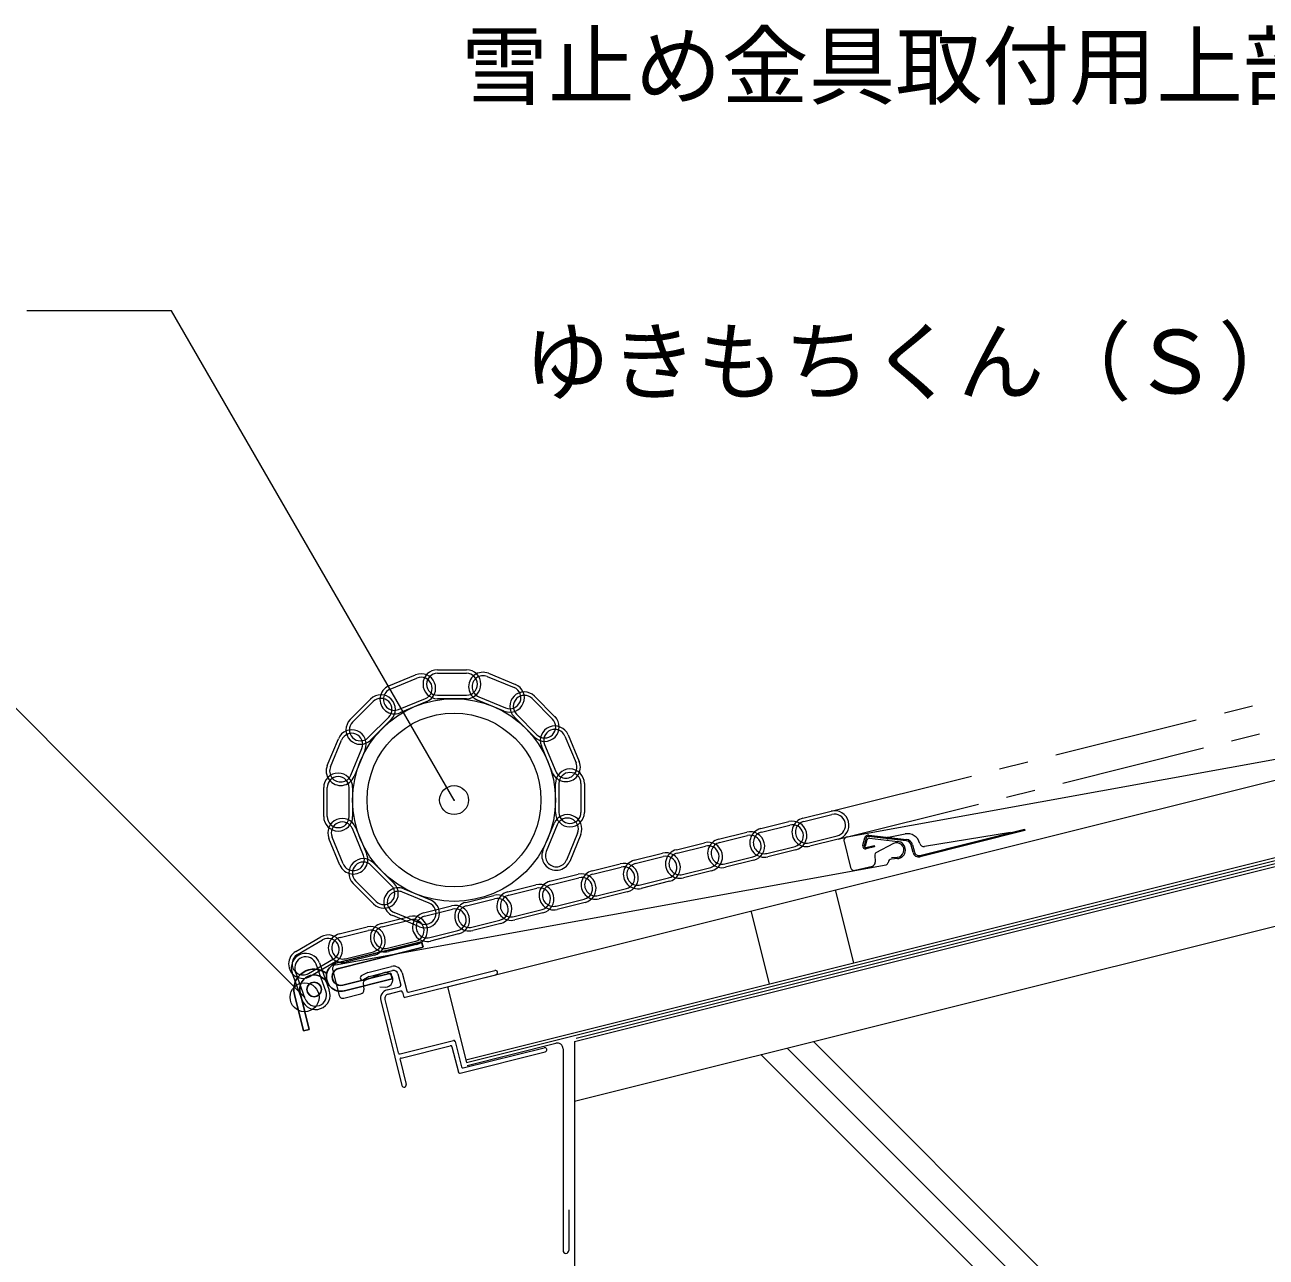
# Model space of a CAD drawing. Units: millimetres on the paper, with parts at other scales. Extents: x -210 to 210, y -235 to 150.
# Drawn here: x 61.87 to 104.73, y 16.42 to 58.99 of the extents above; entities that cross this region are included whole.
import ezdxf
from ezdxf.enums import TextEntityAlignment as Align

# ---------------------------------------------------------------- set-up
doc = ezdxf.new("R2010")
doc.units = ezdxf.units.MM
doc.header["$PDMODE"] = 32
doc.header["$PDSIZE"] = 1
doc.linetypes.add('CHAIN1', pattern=[8, 5, -1, 1, -1])
for name, color, linetype, lineweight in [('0-2', 5, 'Continuous', 9), ('0-4', 5, 'Continuous', 9), ('0-7', 5, 'Continuous', 9), ('0-8', 5, 'Continuous', 9), ('0-9', 2, 'Continuous', 25)]:
    doc.layers.add(name, color=color, linetype=linetype, lineweight=lineweight)
doc.styles.add('ＭＳ ゴシック', font='')
doc.styles.get('ＭＳ ゴシック').set_extended_font_data('MS Gothic')

msp = doc.modelspace()

# ---------------------------------------------------------------- linework, layer by layer
at = {"layer": '0-2'}
for p, q in [((76.461, 25.762), (208.844, 58.858)), ((77.091, 23.24), (208.844, 56.178)), ((77.116, 23.143), (208.844, 56.075)), ((80.851, 23.871), (208.844, 55.869)), ((80.902, 23.987), (208.844, 55.972)), ((80.851, 21.809), (208.844, 53.807)), ((90.256, 30.938), (109.263, 34.394)), ((90.798, 30.649), (90.865, 30.903)), ((90.913, 30.89), (90.847, 30.636)), ((92.299, 30.803), (90.999, 30.949)), ((91.005, 30.999), (92.304, 30.852)), ((91.037, 30.895), (92.005, 30.786)), ((91.69, 30.929), (92.262, 31.041)), ((92.764, 30.302), (96.383, 31.207)), ((96.395, 31.158), (92.776, 30.254)), ((95.9, 31.086), (92.934, 30.603)), ((96.383, 31.207), (96.395, 31.158)), ((90.153, 30.778), (90.378, 29.88)), ((90.892, 30.612), (90.951, 30.835)), ((90.907, 30.575), (91.198, 30.648)), ((91.21, 30.599), (90.919, 30.526)), ((91.198, 30.648), (91.21, 30.599)), ((91.855, 30.709), (91.255, 30.393)), ((92.534, 30.399), (92.47, 30.653)), ((92.519, 30.665), (92.582, 30.411)), ((91.212, 30.316), (91.23, 30.07)), ((91.79, 30.223), (91.99, 30.238)), ((91.994, 30.188), (91.792, 30.173)), ((72.599, 26.524), (91.606, 29.98)), ((90.535, 29.785), (91.132, 29.934)), ((89.849, 29.109), (90.479, 26.587)), ((86.938, 28.382), (87.569, 25.859)), ((72.497, 26.364), (72.721, 25.465)), ((73.708, 26.26), (73.487, 26.137)), ((74.231, 26.236), (73.605, 25.975)), ((73.708, 26.26), (74.533, 26.466)), ((73.764, 26.119), (74.569, 26.32)), ((74.751, 26.211), (74.848, 25.823)), ((74.896, 26.248), (75.054, 25.617)), ((75.006, 25.399), (78.134, 26.181)), ((75.115, 25.581), (78.098, 26.326)), ((73.555, 25.902), (73.574, 25.656)), ((73.764, 26.119), (73.56, 26.006)), ((74.123, 25.758), (74.323, 25.755)), ((74.375, 25.653), (74.812, 25.762)), ((76.461, 25.762), (77.116, 23.143)), ((72.879, 25.371), (73.475, 25.52)), ((74.157, 25.289), (74.89, 22.355)), ((74.302, 25.326), (74.763, 23.483)), ((74.411, 25.508), (74.848, 25.617)), ((74.909, 25.581), (74.945, 25.435)), ((74.824, 23.446), (76.667, 23.907)), ((74.86, 23.301), (76.558, 23.725)), ((76.618, 23.689), (76.837, 22.816)), ((76.728, 23.871), (76.946, 22.998)), ((77.007, 22.961), (79.796, 23.658)), ((77.14, 23.046), (80.202, 23.812)), ((80.451, 23.618), (80.451, 16.655)), ((80.851, 23.871), (80.851, -0.118)), ((100.559, 11.275), (88.19, 23.644)), ((101.464, 11.501), (89.095, 23.87)), ((74.824, 23.24), (75.036, 22.391)), ((76.897, 22.779), (79.832, 23.513)), ((99.654, 11.048), (87.285, 23.418)), ((80.651, 18.055), (80.651, 16.655))]:
    msp.add_line(p, q, dxfattribs=at)
for centre, radius, start, end in [((90.279, 30.81), 0.13, 100.3062, 194.0362), ((90.99, 30.87), 0.13, 83.5687, 165.3162), ((90.99, 30.87), 0.08, 83.5687, 165.3165), ((91.028, 30.815), 0.08, 83.5687, 165.3165), ((91.661, 31.076), 0.2, 263.5687, 281.0857), ((91.661, 31.076), 0.15, 263.5687, 281.0857), ((92.345, 30.619), 0.43, 13.1395, 101.0857), ((90.895, 30.623), 0.1, 165.3162, 284.0362), ((90.895, 30.623), 0.05, 165.3165, 284.0362), ((91.972, 30.487), 0.25, 274.1964, 117.7367), ((91.972, 30.487), 0.3, 274.1964, 83.5687), ((92.276, 30.604), 0.2, 14.0362, 83.5687), ((92.276, 30.604), 0.25, 14.0362, 83.5687), ((92.91, 30.751), 0.15, 193.1395, 279.2541), ((91.101, 30.06), 0.13, 284.0362, 4.1964), ((91.292, 30.322), 0.08, 117.7367, 184.1964), ((91.592, 30.058), 0.08, 280.3062, 355.9832), ((91.801, 30.044), 0.13, 94.1964, 175.9831), ((92.728, 30.448), 0.2, 194.0362, 284.0362), ((92.728, 30.448), 0.15, 194.0362, 284.0362), ((90.504, 29.911), 0.13, 194.0362, 284.0362), ((72.623, 26.396), 0.13, 100.3062, 194.0362), ((74.327, 26.005), 0.25, 269.1032, 112.6435), ((74.605, 26.175), 0.3, 14.0362, 104.0362), ((74.605, 26.175), 0.15, 14.0362, 104.0362), ((78.116, 26.254), 0.075, 284.0362, 104.0362), ((73.523, 26.071), 0.075, 119.0362, 299.0362), ((73.635, 25.901), 0.08, 112.6435, 179.1031), ((74.799, 25.811), 0.05, 284.0362, 14.0362), ((72.847, 25.497), 0.13, 194.0362, 284.0362), ((73.444, 25.646), 0.13, 284.0362, 4.1964), ((74.448, 25.362), 0.3, 104.0362, 194.0362), ((74.448, 25.362), 0.15, 104.0362, 194.0362), ((74.86, 25.568), 0.05, 14.0362, 104.0362), ((74.994, 25.447), 0.05, 194.0362, 284.0362), ((75.103, 25.629), 0.05, 194.0362, 284.0362), ((76.57, 23.677), 0.05, 14.0362, 104.0362), ((76.679, 23.859), 0.05, 14.0362, 104.0362), ((79.814, 23.586), 0.075, 284.0362, 104.0362), ((80.251, 23.618), 0.2, 0, 104.0362), ((74.812, 23.495), 0.05, 194.0362, 284.0362), ((74.872, 23.252), 0.05, 104.0362, 194.0362), ((76.885, 22.828), 0.05, 194.0362, 284.0362), ((76.994, 23.01), 0.05, 194.0362, 284.0362), ((74.963, 22.373), 0.075, 194.0362, 14.0362), ((80.551, 16.655), 0.1, 180, 270), ((80.551, 16.655), 0.1, 270, 0)]:
    msp.add_arc(centre, radius, start, end, dxfattribs=at)
at = {"layer": '0-4'}
for p, q in [((66.936, 49.106), (61.936, 49.106)), ((76.689, 32.213), (66.936, 49.106))]:
    msp.add_line(p, q, dxfattribs=at)
msp.add_lwpolyline([(71.529, 25.401), (53.719, 43.211), (48.719, 43.211)], dxfattribs=at)
for p in [(76.689, 32.213), (71.529, 25.401)]:
    msp.add_point(p, dxfattribs=at)
at = {"layer": '0-7', "linetype": 'CHAIN1'}
for p, q in [((89.703, 31.83), (116.58, 38.55)), ((89.945, 30.86), (116.823, 37.579))]:
    msp.add_line(p, q, dxfattribs=at)
at = {"layer": '0-7'}
for p, q in [((88.733, 31.588), (89.703, 31.83)), ((88.762, 31.471), (89.732, 31.714)), ((87.277, 31.224), (88.247, 31.466)), ((87.306, 31.107), (88.277, 31.35)), ((85.822, 30.86), (86.792, 31.102)), ((85.851, 30.744), (86.821, 30.986)), ((88.946, 30.734), (89.916, 30.976)), ((89.945, 30.86), (88.975, 30.617)), ((84.367, 30.496), (85.337, 30.739)), ((84.396, 30.38), (85.366, 30.622)), ((87.491, 30.37), (88.461, 30.613)), ((88.49, 30.496), (87.52, 30.254)), ((81.456, 29.769), (82.427, 30.011)), ((82.912, 30.132), (83.882, 30.375)), ((82.941, 30.016), (83.911, 30.258)), ((86.036, 30.006), (87.006, 30.249)), ((87.035, 30.132), (86.065, 29.89)), ((80.001, 29.405), (80.971, 29.647)), ((81.486, 29.652), (82.456, 29.895)), ((84.58, 29.642), (85.55, 29.885)), ((85.58, 29.769), (84.609, 29.526)), ((78.546, 29.041), (79.516, 29.283)), ((78.575, 28.925), (79.545, 29.167)), ((80.03, 29.288), (81, 29.531)), ((81.67, 28.915), (82.64, 29.157)), ((83.125, 29.279), (84.095, 29.521)), ((84.124, 29.405), (83.154, 29.162)), ((77.091, 28.677), (78.061, 28.92)), ((77.12, 28.561), (78.09, 28.803)), ((80.215, 28.551), (81.185, 28.794)), ((82.669, 29.041), (81.699, 28.798)), ((75.636, 28.313), (76.606, 28.556)), ((75.665, 28.197), (76.635, 28.439)), ((78.759, 28.187), (79.73, 28.43)), ((79.759, 28.313), (78.789, 28.071)), ((81.214, 28.677), (80.244, 28.435)), ((74.18, 27.95), (75.151, 28.192)), ((74.209, 27.833), (75.18, 28.076)), ((77.304, 27.823), (78.274, 28.066)), ((78.303, 27.95), (77.333, 27.707)), ((71.227, 26.986), (72.093, 27.486)), ((72.725, 27.586), (73.695, 27.828)), ((72.754, 27.469), (73.724, 27.712)), ((75.849, 27.46), (76.819, 27.702)), ((76.848, 27.586), (75.878, 27.343)), ((71.287, 26.883), (72.153, 27.383)), ((74.394, 27.096), (75.364, 27.338)), ((75.393, 27.222), (74.423, 26.979)), ((71.667, 26.224), (72.533, 26.724)), ((72.593, 26.62), (71.727, 26.12)), ((72.039, 26.588), (72.381, 25.648)), ((72.939, 26.732), (73.909, 26.975)), ((73.938, 26.858), (72.968, 26.616)), ((71.441, 25.306), (71.099, 26.246)), ((71.554, 25.347), (71.212, 26.287)), ((72.268, 25.607), (71.926, 26.547))]:
    msp.add_line(p, q, dxfattribs=at)
for centre, radius, start, end in [((89.824, 31.345), 0.5, 284.0362, 104.0362), ((89.824, 31.345), 0.38, 284.0362, 104.0362), ((88.369, 30.981), 0.5, 284.0362, 104.0362), ((88.369, 30.981), 0.38, 284.0362, 104.0362), ((88.854, 31.102), 0.5, 104.0362, 284.0362), ((88.854, 31.102), 0.38, 104.0362, 284.0362), ((85.943, 30.375), 0.5, 104.0362, 284.0362), ((86.913, 30.617), 0.5, 284.0362, 104.0362), ((86.913, 30.617), 0.38, 284.0362, 104.0362), ((87.399, 30.739), 0.5, 104.0362, 284.0362), ((87.399, 30.739), 0.38, 104.0362, 284.0362), ((84.488, 30.011), 0.5, 104.0362, 284.0362), ((85.458, 30.254), 0.5, 284.0362, 104.0362), ((85.458, 30.254), 0.38, 284.0362, 104.0362), ((85.943, 30.375), 0.38, 104.0362, 284.0362), ((82.548, 29.526), 0.5, 284.0362, 104.0362), ((83.033, 29.647), 0.5, 104.0362, 284.0362), ((83.033, 29.647), 0.38, 104.0362, 284.0362), ((84.003, 29.89), 0.5, 284.0362, 104.0362), ((84.003, 29.89), 0.38, 284.0362, 104.0362), ((84.488, 30.011), 0.38, 104.0362, 284.0362), ((81.093, 29.162), 0.5, 284.0362, 104.0362), ((81.578, 29.283), 0.5, 104.0362, 284.0362), ((81.578, 29.283), 0.38, 104.0362, 284.0362), ((82.548, 29.526), 0.38, 284.0362, 104.0362), ((79.637, 28.798), 0.5, 284.0362, 104.0362), ((79.637, 28.798), 0.38, 284.0362, 104.0362), ((80.123, 28.92), 0.5, 104.0362, 284.0362), ((80.123, 28.92), 0.38, 104.0362, 284.0362), ((81.093, 29.162), 0.38, 284.0362, 104.0362), ((78.182, 28.435), 0.5, 284.0362, 104.0362), ((78.182, 28.435), 0.38, 284.0362, 104.0362), ((78.667, 28.556), 0.5, 104.0362, 284.0362), ((78.667, 28.556), 0.38, 104.0362, 284.0362), ((75.757, 27.828), 0.5, 104.0362, 284.0362), ((76.727, 28.071), 0.5, 284.0362, 104.0362), ((76.727, 28.071), 0.38, 284.0362, 104.0362), ((77.212, 28.192), 0.5, 104.0362, 284.0362), ((77.212, 28.192), 0.38, 104.0362, 284.0362), ((74.302, 27.464), 0.5, 104.0362, 284.0362), ((75.272, 27.707), 0.5, 284.0362, 104.0362), ((75.272, 27.707), 0.38, 284.0362, 104.0362), ((75.757, 27.828), 0.38, 104.0362, 284.0362), ((72.343, 27.053), 0.5, 300, 120), ((72.343, 27.053), 0.38, 300, 120), ((72.846, 27.101), 0.5, 104.0362, 284.0362), ((72.846, 27.101), 0.38, 104.0362, 284.0362), ((73.817, 27.343), 0.5, 284.0362, 104.0362), ((73.817, 27.343), 0.38, 284.0362, 104.0362), ((74.302, 27.464), 0.38, 104.0362, 284.0362), ((71.477, 26.553), 0.5, 120, 300), ((71.569, 26.417), 0.5, 20, 200), ((71.477, 26.553), 0.38, 120, 300), ((71.569, 26.417), 0.38, 20, 200), ((71.911, 25.477), 0.5, 200, 20), ((71.911, 25.477), 0.38, 200, 20)]:
    msp.add_arc(centre, radius, start, end, dxfattribs=at)
at = {"layer": '0-8'}
for p, q in [((74.439, 36.152), (75.363, 36.535)), ((76.118, 36.713), (77.118, 36.713)), ((76.118, 36.593), (77.118, 36.593)), ((77.837, 36.478), (78.761, 36.096)), ((77.883, 36.589), (78.807, 36.207)), ((74.485, 36.041), (75.409, 36.424)), ((73.103, 34.991), (73.81, 35.698)), ((73.188, 34.906), (73.895, 35.613)), ((74.776, 35.339), (75.7, 35.722)), ((75.746, 35.611), (74.822, 35.228)), ((76.118, 35.833), (77.118, 35.833)), ((77.118, 35.713), (76.118, 35.713)), ((78.425, 35.283), (77.501, 35.665)), ((77.547, 35.776), (78.47, 35.394)), ((79.382, 35.714), (80.089, 35.007)), ((79.467, 35.799), (80.174, 35.092)), ((78.845, 35.177), (79.552, 34.47)), ((73.725, 34.369), (74.433, 35.076)), ((74.517, 34.991), (73.81, 34.284)), ((79.467, 34.385), (78.76, 35.092)), ((72.313, 33.407), (72.696, 34.331)), ((72.424, 33.361), (72.807, 34.285)), ((80.517, 34.417), (80.9, 33.493)), ((80.628, 34.463), (81.011, 33.539)), ((73.126, 33.071), (73.509, 33.994)), ((73.62, 33.949), (73.237, 33.025)), ((80.087, 33.157), (79.704, 34.081)), ((79.815, 34.126), (80.198, 33.203)), ((72.189, 31.642), (72.189, 32.642)), ((72.309, 31.642), (72.309, 32.642)), ((73.069, 31.642), (73.069, 32.642)), ((73.189, 32.642), (73.189, 31.642)), ((80.189, 31.785), (80.189, 32.785)), ((80.309, 32.785), (80.309, 31.785)), ((81.069, 32.785), (81.069, 31.785)), ((81.189, 32.785), (81.189, 31.785)), ((79.759, 30.478), (80.141, 31.402)), ((80.252, 31.356), (79.87, 30.432)), ((72.75, 29.963), (72.368, 30.887)), ((72.861, 30.009), (72.479, 30.933)), ((73.563, 30.3), (73.181, 31.224)), ((73.292, 31.27), (73.674, 30.346)), ((80.954, 31.065), (80.572, 30.141)), ((81.065, 31.019), (80.683, 30.095)), ((73.911, 30.041), (74.618, 29.334)), ((74.534, 29.249), (73.826, 29.957)), ((73.911, 28.627), (73.204, 29.334)), ((73.996, 28.712), (73.289, 29.419)), ((74.954, 29.144), (75.878, 28.761)), ((75.832, 28.65), (74.908, 29.033)), ((75.541, 27.948), (74.617, 28.331)), ((75.495, 27.837), (74.571, 28.22))]:
    msp.add_line(p, q, dxfattribs=at)
for radius in [3.5, 3]:
    msp.add_circle((76.689, 32.213), radius, dxfattribs=at)
for centre, radius, start, end in [((75.554, 36.073), 0.5, 292.5, 112.5), ((75.554, 36.073), 0.38, 292.5, 112.5), ((76.118, 36.213), 0.5, 90, 270), ((76.118, 36.213), 0.38, 90, 270), ((77.118, 36.213), 0.5, 270, 90), ((77.118, 36.213), 0.38, 270, 90), ((77.692, 36.127), 0.5, 67.5, 247.5), ((77.692, 36.127), 0.38, 67.5, 247.5), ((74.631, 35.69), 0.5, 112.5, 292.5), ((74.631, 35.69), 0.38, 112.5, 292.5), ((78.616, 35.745), 0.5, 247.5, 67.5), ((78.616, 35.745), 0.38, 247.5, 67.5), ((74.164, 35.345), 0.5, 315, 135), ((74.164, 35.345), 0.38, 315, 135), ((79.114, 35.446), 0.5, 45, 225), ((79.114, 35.446), 0.38, 45, 225), ((73.457, 34.638), 0.5, 135, 315), ((73.457, 34.638), 0.38, 135, 315), ((79.821, 34.739), 0.5, 225, 45), ((79.821, 34.739), 0.38, 225, 45), ((80.166, 34.272), 0.5, 22.5, 202.5), ((73.158, 34.14), 0.5, 337.5, 157.5), ((73.158, 34.14), 0.38, 337.5, 157.5), ((80.166, 34.272), 0.38, 22.5, 202.5), ((80.549, 33.348), 0.5, 202.5, 22.5), ((80.549, 33.348), 0.38, 202.5, 22.5), ((72.689, 32.642), 0.5, 360, 180), ((72.775, 33.216), 0.5, 157.5, 337.5), ((72.689, 32.642), 0.38, 360, 180), ((72.775, 33.216), 0.38, 157.5, 337.5), ((80.689, 32.785), 0.5, 360, 180), ((80.689, 32.785), 0.38, 360, 180), ((80.689, 31.785), 0.5, 180, 360), ((80.689, 31.785), 0.38, 180, 360), ((72.689, 31.642), 0.5, 180, 360), ((72.689, 31.642), 0.38, 180, 360), ((72.83, 31.078), 0.5, 22.5, 202.5), ((72.83, 31.078), 0.38, 22.5, 202.5), ((80.603, 31.21), 0.5, 337.5, 157.5), ((80.603, 31.21), 0.38, 337.5, 157.5), ((80.221, 30.287), 0.5, 157.5, 337.5), ((80.221, 30.287), 0.38, 157.5, 337.5), ((73.212, 30.155), 0.5, 202.5, 22.5), ((73.212, 30.155), 0.38, 202.5, 22.5), ((73.558, 29.688), 0.5, 45, 225), ((73.558, 29.688), 0.38, 45, 225), ((74.265, 28.981), 0.5, 225, 45), ((74.265, 28.981), 0.38, 225, 45), ((74.763, 28.682), 0.5, 67.5, 247.5), ((74.763, 28.682), 0.38, 67.5, 247.5), ((75.686, 28.299), 0.5, 247.5, 67.5), ((75.686, 28.299), 0.38, 247.5, 67.5)]:
    msp.add_arc(centre, radius, start, end, dxfattribs=at)
at = {"layer": '0-9'}
for p, q in [((72.659, 26.593), (75.57, 27.32)), ((72.708, 26.399), (75.618, 27.126)), ((75.57, 27.32), (75.618, 27.126)), ((72.853, 25.817), (74.502, 26.229)), ((74.502, 26.229), (74.551, 26.035)), ((72.902, 25.623), (74.551, 26.035)), ((71.18, 25.501), (71.495, 24.24)), ((71.374, 25.55), (71.689, 24.289)), ((71.495, 24.24), (71.689, 24.289))]:
    msp.add_line(p, q, dxfattribs=at)
msp.add_circle((71.859, 25.671), 0.25, dxfattribs=at)
for centre, radius, start, end in [((72.78, 26.108), 0.5, 104.0362, 284.0362), ((71.859, 25.671), 0.7, 51.6404, 194.0362), ((71.859, 25.671), 0.5, 14.0362, 194.0362), ((72.78, 26.108), 0.3, 104.0362, 284.0362)]:
    msp.add_arc(centre, radius, start, end, dxfattribs=at)

# ---------------------------------------------------------------- texts
at = {"layer": '0-4', "color": 7, "style": 'ＭＳ ゴシック'}
for s, p in [('雪止め金具取付用上部取付部品', (76.93, 55.806)), ('ゆきもちくん（Ｓ）', (79.077, 45.597))]:
    msp.add_text(s, height=2.199, dxfattribs=at).set_placement(p, align=Align.BOTTOM_LEFT)

doc.saveas('drawing.dxf')
